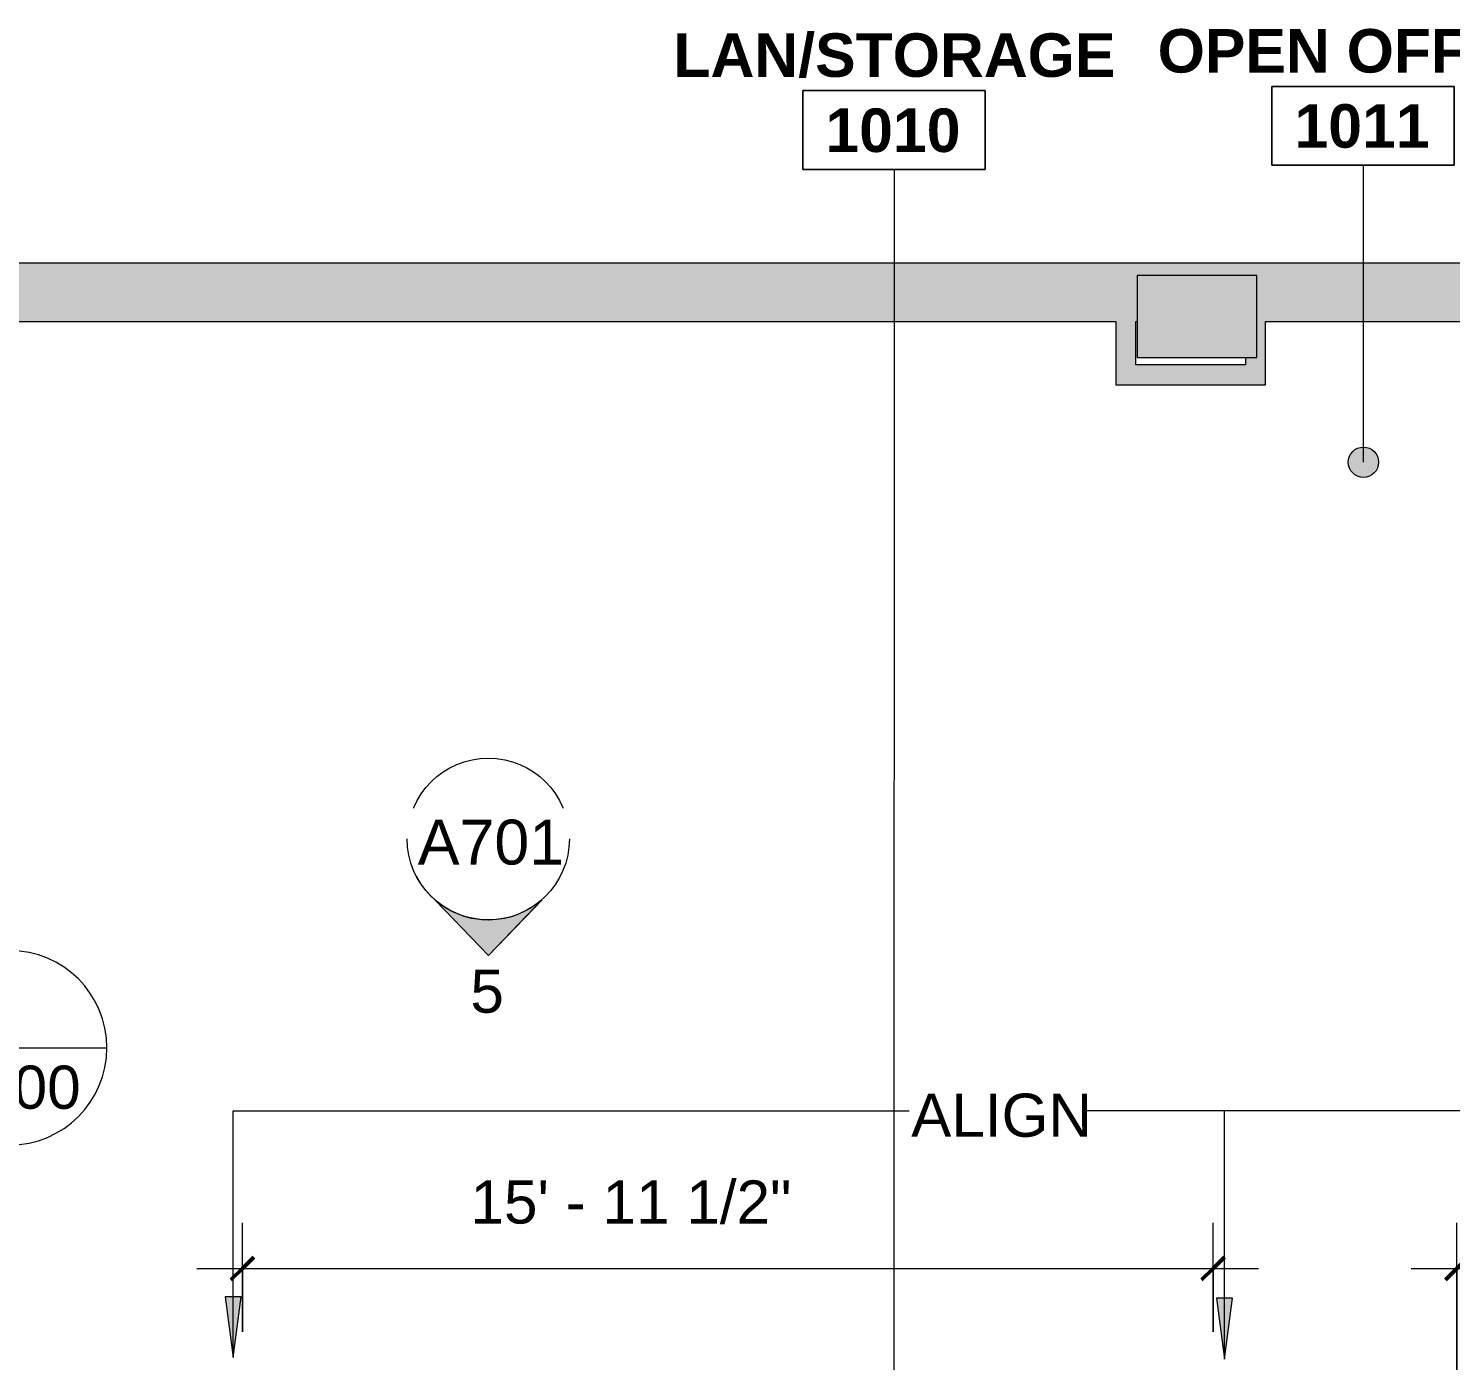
# Model space of a CAD drawing. Header units: inches. Extents: x 920 to 3811, y -644 to 2589.
# Drawn here: x 2948.8 to 3229.5, y 2319.4 to 2582.3 of the extents above; entities that cross this region are included whole.
import ezdxf

# ---------------------------------------------------------------- set-up
doc = ezdxf.new("R2010")
doc.units = ezdxf.units.IN
doc.header["$MEASUREMENT"] = 0
for name, color, linetype, lineweight in [('A-ANNO-DIMS', 211, 'Continuous', 9), ('A-ANNO-DIMS-96', 211, 'Continuous', 9), ('A-ANNO-SYMB', 150, 'Continuous', 9), ('A-AREA-IDEN', 2, 'Continuous', 9), ('A-WALL', 113, 'Continuous', 13), ('A-WALL-PATT', 111, 'Continuous', 13), ('G-ANNO-SYMB', 111, 'Continuous', 9), ('G-ANNO-TEXT', 231, 'Continuous', 9), ('S-COLS', 52, 'Continuous', 13)]:
    doc.layers.add(name, color=color, linetype=linetype, lineweight=lineweight)
doc.styles.add('Arial', font='arial.ttf', dxfattribs={"height": 8.851796})
doc.styles.add('Swis721 Lt BT', font='swissl.ttf', dxfattribs={"height": 8.514638})
doc.styles.add('Swis721 Lt BT_B', font='', dxfattribs={"height": 8.583975})
doc.styles.get('Swis721 Lt BT_B').set_extended_font_data('Swis721 Lt BT', bold=True)
doc.dimstyles.new('OTJ_-_3_32__Linear__1_2__Tolerance_1', dxfattribs={"dimscale": 12, "dimtxt": 9, "dimasz": 0.375, "dimexe": 0.75, "dimexo": 0.5, "dimgap": 0.5, "dimtad": 1, "dimdec": 1, "dimrnd": 0.5, "dimzin": 3, "dimdsep": 46, "dimlunit": 4, "dimtxsty": 'Swis721 Lt BT', "dimblk1": 'OBLIQUE', "dimblk2": 'OBLIQUE', "dimsah": 1, "dimcen": 0.09, "dimdle": 0.75, "dimazin": 0, "dimtfac": 1, "dimtdec": 4, "dimtix": 1, "dimtmove": 2, "dimatfit": 3, "dimfxl": 1, "dimtvp": 1, "dimfrac": 2, "dimtolj": 1, "dimtzin": 0, "dimarcsym": 2})
doc.dimstyles.new('OTJ_-_3_32__Linear__1_2__Tolerance_4', dxfattribs={"dimscale": 12, "dimtxt": 9, "dimasz": 0.375, "dimexe": 0.75, "dimexo": 0.5, "dimgap": 0.5, "dimtad": 1, "dimdec": 1, "dimrnd": 0.5, "dimzin": 3, "dimdsep": 46, "dimlunit": 4, "dimtxsty": 'Swis721 Lt BT', "dimblk1": 'OBLIQUE', "dimblk2": 'OBLIQUE', "dimsah": 1, "dimcen": 0.09, "dimdle": 0.75, "dimazin": 0, "dimtfac": 1, "dimtdec": 4, "dimtix": 1, "dimtmove": 2, "dimatfit": 3, "dimfxl": 1, "dimtvp": 1, "dimfrac": 2, "dimtolj": 1, "dimtzin": 0, "dimarcsym": 2})

# ---------------------------------------------------------------- blocks, each defined once
blk = doc.blocks.new('Concrete-Rectangular-Column - 23 153_256 X 16 53_256-4406400-ELEVATION 10 -')
at = {"layer": 'S-COLS'}
blk.add_hatch(color=10, dxfattribs=at).paths.add_polyline_path([(-10.68, -8.1), (11.8, -8.1), (11.8, 8.1), (-11.8, 8.1), (-11.8, -8.1)], flags=0)
at = {"layer": 'S-COLS', "color": 8, "lineweight": 20}
for p, q in [((11.8, 8.1), (-11.8, 8.1)), ((-11.8, 8.1), (-11.8, -8.1)), ((11.8, -8.1), (11.8, 8.1)), ((-11.8, -8.1), (11.8, -8.1))]:
    blk.add_line(p, q, dxfattribs=at)
blk = doc.blocks.new('DIMBLOCK32-ELEVATION 10 -')
at = {"layer": 'A-ANNO-DIMS-96'}
for p, q in [((3230.74, 2313.06), (3230.74, 2346.54)), ((3303.35, 2311.19), (3303.35, 2346.54)), ((3221.74, 2337.54), (3303.35, 2337.54)), ((3230.74, 2337.54), (3230.74, 2313.06)), ((3303.35, 2337.54), (3303.35, 2311.19))]:
    blk.add_line(p, q, dxfattribs=at)
at = {"layer": 'A-ANNO-DIMS-96', "lineweight": 50}
for p, q in [((3230.74, 2337.54), (3232.99, 2339.79)), ((3303.35, 2337.54), (3305.6, 2339.79)), ((3230.74, 2337.54), (3228.49, 2335.29)), ((3303.35, 2337.54), (3301.1, 2335.29))]:
    blk.add_line(p, q, dxfattribs=at)
at = {"layer": 'A-ANNO-DIMS-96', "color": 0, "insert": (3277.08, 2354.92), "char_height": 8.515, "width": 19.3714, "attachment_point": 1, "line_spacing_factor": 1.00667, "style": 'Swis721 Lt BT'}
blk.add_mtext('EQ', dxfattribs=at)
blk = doc.blocks.new('_Oblique')
at = {"color": 0, "linetype": 'ByBlock', "lineweight": -2}
blk.add_line((-0.5, -0.5), (0.5, 0.5), dxfattribs=at)
blk = doc.blocks.new('DIMBLOCK34-ELEVATION 10 -')
at = {"layer": 'A-ANNO-DIMS-96'}
for p, q in [((2990.99, 2325.06), (2990.99, 2346.54)), ((3182.61, 2325.06), (3182.61, 2346.54)), ((2981.99, 2337.54), (3191.61, 2337.54)), ((2990.99, 2337.54), (2990.99, 2325.06)), ((3182.61, 2337.54), (3182.61, 2325.06))]:
    blk.add_line(p, q, dxfattribs=at)
at = {"layer": 'A-ANNO-DIMS-96', "lineweight": 50}
for p, q in [((2990.99, 2337.54), (2993.24, 2339.79)), ((3182.61, 2337.54), (3184.86, 2339.79)), ((2990.99, 2337.54), (2988.74, 2335.29)), ((3182.61, 2337.54), (3180.36, 2335.29))]:
    blk.add_line(p, q, dxfattribs=at)
at = {"layer": 'A-ANNO-DIMS-96', "color": 0, "insert": (3036.02, 2354.92), "char_height": 8.5146, "width": 71.1429, "attachment_point": 1, "line_spacing_factor": 1.00667, "style": 'Swis721 Lt BT'}
blk.add_mtext('15\' - 11 1/2"', dxfattribs=at)
blk = doc.blocks.new('Floor Plan - Callout Head-3511279-ELEVATION 10 -')
at = {"layer": 'A-ANNO-SYMB'}
blk.add_line((-0.2, 0), (0.2, 0), dxfattribs=at)
for start, end in [(360, 180), (180, 360)]:
    blk.add_arc((0, 0), 0.2, start, end, dxfattribs=at)
blk = doc.blocks.new('Elevation - Filled Arrow 2-347888-ELEVATION 10 -')
at = {"layer": 'G-ANNO-SYMB'}
blk.add_circle((0, 0), 0.1664, dxfattribs=at)
blk = doc.blocks.new('Elevation - Filled Arrow-151867-ELEVATION 10 -')
at = {"layer": 'G-ANNO-SYMB'}
h = blk.add_hatch(color=256, dxfattribs=at)
edge = h.paths.add_edge_path(flags=0)
edge.add_line((0, 0.2393), (0.1103, 0.1247))
edge.add_arc((-0.0002, -0.0002), 0.1667, 48.498, 130.5571)
edge.add_line((-0.1085, 0.1265), (0, 0.2393))
for p, q in [((0, 0.2393), (-0.1085, 0.1265)), ((-0.1084, 0.1266), (0, 0.2393)), ((0, 0.2393), (-0.1084, 0.1266)), ((0, 0.2393), (0.11, 0.1249)), ((0.1103, 0.1247), (0, 0.2393))]:
    blk.add_line(p, q, dxfattribs=at)
blk.add_arc((-0.0002, -0.0002), 0.1667, 48.498, 130.5571, dxfattribs=at)
blk.add_ellipse((-0.0002, -0.0001), major_axis=(-0.1667, 0), ratio=0.999376, start_param=3.141593, end_param=6.283185, dxfattribs=at)
blk = doc.blocks.new('OTJ_ Room Tag - Room Name _ Number-360227-ELEVATION 10 -')
at = {"layer": 'A-AREA-IDEN'}
for p, q in [((-0.1881, -0.1636), (-0.1881, -0.0018)), ((-0.1881, -0.0018), (0.1869, -0.0018)), ((0.1869, -0.0018), (-0.1881, -0.0018)), ((-0.1881, -0.0018), (-0.1881, -0.1636)), ((0.1869, -0.0018), (0.1869, -0.1636)), ((0.1869, -0.1636), (0.1869, -0.0018)), ((0.1869, -0.1636), (-0.1881, -0.1636)), ((-0.1881, -0.1636), (0.1869, -0.1636))]:
    blk.add_line(p, q, dxfattribs=at)

msp = doc.modelspace()

# ---------------------------------------------------------------- hatches: boundary and pattern name
at = {"layer": 'A-AREA-IDEN'}
h = msp.add_hatch(color=256, dxfattribs=at)
edge = h.paths.add_edge_path(flags=0)
edge.add_arc((3212.3, 2496.67), 3, 0, 360)
at = {"layer": 'A-WALL-PATT', "lineweight": 9}
for points in [[(3566.74, 2524.44), (3654.85, 2524.44), (3654.85, 2533.54), (3678.45, 2533.54), (3678.45, 2524.44), (3724.45, 2524.44), (3724.45, 2535.94), (2677.47, 2535.94), (2677.47, 2531.98), (2698.67, 2531.98), (2698.67, 2524.44), (2889.49, 2524.44), (2889.49, 2533.62), (2917.86, 2533.62), (2917.9, 2524.44), (3167.65, 2524.44), (3167.65, 2533.54), (3191.25, 2533.54), (3191.25, 2524.44), (3437.76, 2524.44), (3437.76, 2533.54), (3461.36, 2533.54), (3461.36, 2524.44), (3566.12, 2524.44)], [(3167.38, 2511.94), (3167.38, 2524.44), (3163.45, 2524.44), (3163.45, 2511.94)], [(3192.95, 2515.87), (3192.95, 2524.44), (3191.25, 2524.44), (3191.25, 2517.33), (3189.02, 2517.33), (3189.02, 2515.87), (3191.25, 2515.87)], [(3188.91, 2511.94), (3192.95, 2511.94), (3192.95, 2515.87), (3167.38, 2515.87), (3167.38, 2511.94), (3167.65, 2511.94)]]:
    msp.add_hatch(color=7, dxfattribs=at).paths.add_polyline_path(points, flags=0)
at = {"layer": 'G-ANNO-TEXT'}
for points in [[(2989.18, 2319.97), (2990.76, 2331.97), (2987.6, 2331.97)], [(3184.84, 2319.67), (3186.42, 2331.67), (3183.26, 2331.67)]]:
    msp.add_hatch(color=7, dxfattribs=at).paths.add_polyline_path(points, flags=0)

# ---------------------------------------------------------------- linework, layer by layer
at = {"layer": 'A-AREA-IDEN'}
for p, q in [((3212.3, 2496.67), (3212.31, 2555.32)), ((3119.64, 2285.43), (3119.71, 2554.48))]:
    msp.add_line(p, q, dxfattribs=at)
msp.add_circle((3212.3, 2496.67), 3, dxfattribs=at)
at = {"layer": 'A-WALL', "color": 8, "lineweight": 20}
for p, q in [((3724.45, 2535.94), (2670.97, 2535.94)), ((2921.95, 2524.44), (3163.45, 2524.44)), ((3163.45, 2524.44), (3163.45, 2511.94)), ((3167.38, 2524.44), (3167.65, 2524.44)), ((3167.38, 2515.87), (3167.38, 2524.44)), ((3192.95, 2524.44), (3301.47, 2524.44)), ((3192.95, 2511.94), (3192.95, 2524.44)), ((3189.02, 2515.87), (3167.38, 2515.87)), ((3189.02, 2517.33), (3189.02, 2515.87)), ((3163.45, 2511.94), (3192.95, 2511.94))]:
    msp.add_line(p, q, dxfattribs=at)
at = {"layer": 'G-ANNO-TEXT', "color": 7}
for p, q in [((2989.18, 2368.67), (3122.64, 2368.67)), ((2989.18, 2319.97), (2989.18, 2368.67)), ((3377.95, 2368.67), (3156.96, 2368.67)), ((3184.84, 2368.67), (3156.96, 2368.67)), ((3184.84, 2319.67), (3184.84, 2368.67)), ((2990.76, 2331.97), (2987.6, 2331.97)), ((2987.6, 2331.97), (2989.18, 2319.97)), ((2989.18, 2319.97), (2990.76, 2331.97)), ((3186.42, 2331.67), (3183.26, 2331.67)), ((3183.26, 2331.67), (3184.84, 2319.67)), ((3184.84, 2319.67), (3186.42, 2331.67))]:
    msp.add_line(p, q, dxfattribs=at)

# ---------------------------------------------------------------- block references
at = {"layer": 'A-ANNO-SYMB', "xscale": 95.99999999999994, "yscale": 95.99999999999994, "zscale": 95.99999999999994}
msp.add_blockref('Floor Plan - Callout Head-3511279-ELEVATION 10 -', (2945.04, 2381.1), dxfattribs=at)
at = {"layer": 'A-AREA-IDEN', "xscale": 95.99999999999994, "yscale": 95.99999999999994, "zscale": 95.99999999999994}
for p in [(3119.7, 2570.18), (3212.3, 2571.02)]:
    msp.add_blockref('OTJ_ Room Tag - Room Name _ Number-360227-ELEVATION 10 -', p, dxfattribs=at)
at = {"layer": 'G-ANNO-SYMB', "xscale": 95.99999999999994, "yscale": 95.99999999999994, "zscale": 95.99999999999994}
msp.add_blockref('Elevation - Filled Arrow 2-347888-ELEVATION 10 -', (3039.55, 2422.3), dxfattribs=at)
at = {"layer": 'S-COLS', "color": 55}
msp.add_blockref('Concrete-Rectangular-Column - 23 153_256 X 16 53_256-4406400-ELEVATION 10 -', (3179.45, 2525.44), dxfattribs=at)

# ---------------------------------------------------------------- texts
at = {"layer": 'A-ANNO-SYMB', "insert": (2945.18, 2377.58), "char_height": 8.515, "width": 31.428, "attachment_point": 2, "line_spacing_factor": 1.00667, "style": 'Swis721 Lt BT'}
msp.add_mtext('A600', dxfattribs=at)
at = {"layer": 'A-AREA-IDEN', "char_height": 8.584, "attachment_point": 2, "line_spacing_factor": 0.998538, "style": 'Swis721 Lt BT_B'}
for s, insert, width in [('LAN/STORAGE', (3119.71, 2581.32), 95.796), ('OPEN OFFICE', (3212.31, 2582.16), 92.016), ('1010', (3119.42, 2566.49), 30.672), ('1011', (3212.02, 2567.33), 30.672)]:
    msp.add_mtext(s, dxfattribs=dict(at, insert=insert, width=width))
at = {"layer": 'G-ANNO-TEXT', "color": 7, "insert": (3123.02, 2372.05), "char_height": 8.515, "width": 40.284, "attachment_point": 1, "line_spacing_factor": 1.00667, "style": 'Swis721 Lt BT'}
msp.add_mtext('ALIGN', dxfattribs=at)

# ---------------------------------------------------------------- dimensions: what is measured, and where the dimension line sits
at = {"layer": 'A-ANNO-DIMS'}
dim = msp.add_linear_dim(base=(3182.61, 2337.54), p1=(2990.99, 2319.06), p2=(3182.61, 2319.06), dimstyle='OTJ_-_3_32__Linear__1_2__Tolerance_1', override={"dimpost": '<>', "dimfxl": 191.625}, dxfattribs=at)
dim.commit()
dim.dimension.update_dxf_attribs({"geometry": 'DIMBLOCK34-ELEVATION 10 -', "text_midpoint": (3071.59, 2349.24), "dimtype": 160})
dim = msp.add_linear_dim(base=(3303.35, 2337.54), p1=(3230.74, 2307.06), p2=(3303.35, 2305.19), text='EQ', dimstyle='OTJ_-_3_32__Linear__1_2__Tolerance_4', override={"dimpost": '<>', "dimfxl": 72.634556}, dxfattribs=at)
dim.commit()
dim.dimension.update_dxf_attribs({"geometry": 'DIMBLOCK32-ELEVATION 10 -', "text_midpoint": (3286.77, 2349.24), "dimtype": 160})

# ---------------------------------------------------------------- next in the draw order: texts
at = {"layer": 'G-ANNO-SYMB', "insert": (3040.05, 2426.12), "char_height": 8.852, "width": 34.452, "attachment_point": 2, "line_spacing_factor": 0.938532, "style": 'Arial', "bg_fill": 3, "box_fill_scale": 1.25, "bg_fill_color": 0, "bg_fill_transparency": 0}
msp.add_mtext('A701', dxfattribs=at)

# ---------------------------------------------------------------- next in the draw order: block references
at = {"layer": 'G-ANNO-SYMB', "extrusion": (0, 0, -1), "xscale": 95.99999999999994, "yscale": 95.99999999999994, "zscale": 95.99999999999994, "rotation": 180}
msp.add_blockref('Elevation - Filled Arrow-151867-ELEVATION 10 -', (-3039.55, 2422.3), dxfattribs=at)

# ---------------------------------------------------------------- next in the draw order: texts
at = {"layer": 'G-ANNO-SYMB', "insert": (3039.31, 2396.53), "char_height": 8.51, "width": 7.56, "attachment_point": 2, "line_spacing_factor": 1.00667, "style": 'Swis721 Lt BT', "bg_fill": 3, "box_fill_scale": 1.25, "bg_fill_color": 0, "bg_fill_transparency": 0}
msp.add_mtext('5', dxfattribs=at)

doc.saveas('drawing.dxf')
